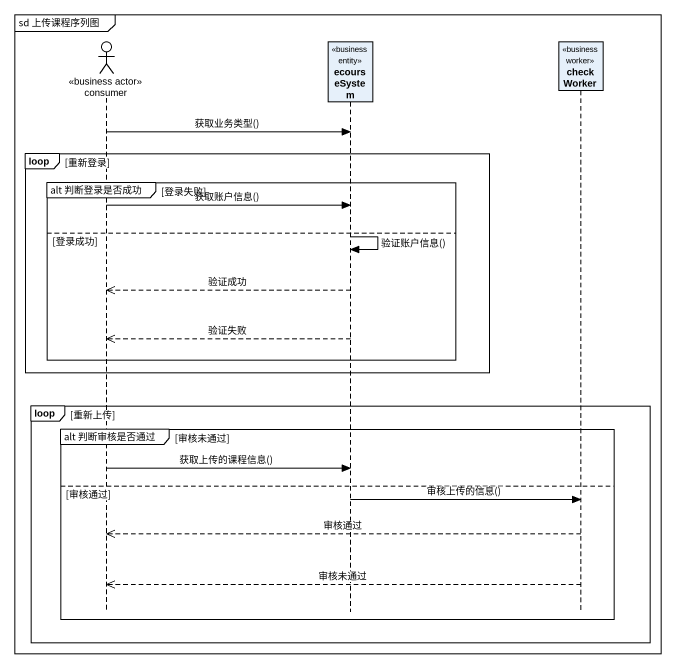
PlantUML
@startuml
mainframe sd 上传课程序列图
hide footbox
actor consumer <<business actor>>
participant ecourseSystem <<business entity>>
participant checkWorker <<business worker>>

consumer -> ecourseSystem : 获取业务类型()
loop 重新登录
  group alt 判断登录是否成功 [登录失败]
    consumer -> ecourseSystem : 获取账户信息()
  else 登录成功
    ecourseSystem -> ecourseSystem : 验证账户信息()
    ecourseSystem -->> consumer : 验证成功
    ecourseSystem -->> consumer : 验证失败
  end
end
loop 重新上传
  group alt 判断审核是否通过 [审核未通过]
    consumer -> ecourseSystem : 获取上传的课程信息()
  else 审核通过
    ecourseSystem -> checkWorker : 审核上传的信息()
    checkWorker -->> consumer : 审核通过
    checkWorker -->> consumer : 审核未通过
  end
end
@enduml
